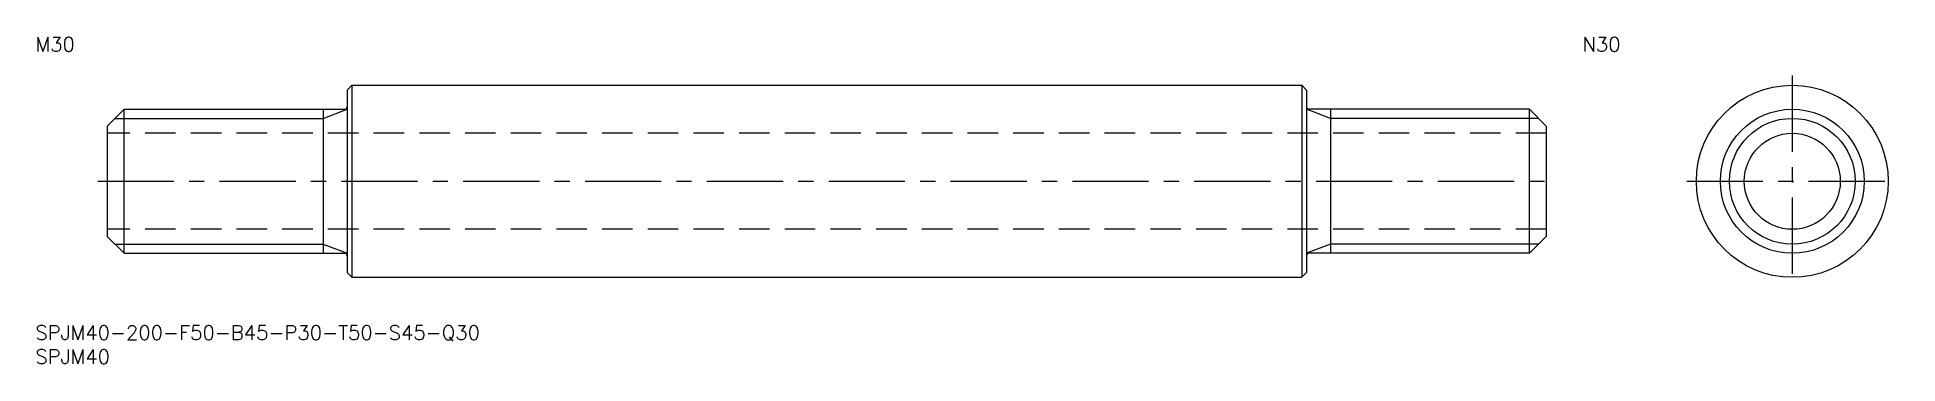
# Model space of a CAD drawing. Extents: x 0 to 388, y -8 to 60.
import ezdxf

# ---------------------------------------------------------------- set-up
doc = ezdxf.new("R2010")
doc.units = 0
doc.header["$LTSCALE"] = 0.5
doc.linetypes.add('CENTER', pattern=[50.8, 31.75, -6.35, 6.35, -6.35])
doc.linetypes.add('DASHED', pattern=[19.05, 12.7, -6.35])
for name, color, linetype in [('MSM_CENTER', 1, 'CENTER'), ('MSM_CONTINUOUS', 7, 'CONTINUOUS'), ('MSM_DASHED', 4, 'DASHED'), ('MSM_NARROW', 5, 'CONTINUOUS'), ('MSM_PART_NUMBER', 7, 'CONTINUOUS')]:
    doc.layers.add(name, color=color, linetype=linetype)
doc.styles.get("Standard").update_dxf_attribs({"font": 'txt.shx', "height": 1, "bigfont": 'bigfont.shx'})

# ---------------------------------------------------------------- blocks, each defined once
blk = doc.blocks.new('*U6')
at = {"layer": 'MSM_PART_NUMBER'}
blk.add_text('SPJM40-200-F50-B45-P30-T50-S45-Q30', height=3, dxfattribs=at).set_placement((0, -3))
blk = doc.blocks.new('*U7')
at = {"layer": 'MSM_PART_NUMBER'}
blk.add_text('SPJM40', height=3, dxfattribs=at).set_placement((0, -8))
blk = doc.blocks.new('*U8')
at = {"layer": 'MSM_PART_NUMBER'}
blk.add_text('M30', height=3, dxfattribs=at).set_placement((0, 57))
blk = doc.blocks.new('*U9')
at = {"layer": 'MSM_PART_NUMBER'}
blk.add_text('N30', height=3, dxfattribs=at).set_placement((322.5, 57))

msp = doc.modelspace()

# ---------------------------------------------------------------- linework, layer by layer
at = {"layer": 'MSM_CENTER'}
for p, q in [((366.28, 52), (366.28, 8)), ((13, 30), (317, 30)), ((344.28, 30), (388.28, 30))]:
    msp.add_line(p, q, dxfattribs=at)
at = {"layer": 'MSM_CONTINUOUS'}
for p, q in [((65, 49), (66, 50)), ((65, 49), (65, 11)), ((66, 50), (264, 50)), ((66, 50), (66, 10)), ((264, 50), (264, 10)), ((265, 49), (264, 50)), ((265, 49), (265, 11)), ((18.5, 45), (15, 41.5)), ((18.5, 45), (64.5, 45)), ((18.5, 15), (18.5, 45)), ((60, 45), (60, 15)), ((311.5, 45), (265.5, 45)), ((270, 45), (270, 15)), ((311.5, 45), (315, 41.5)), ((311.5, 15), (311.5, 45)), ((15, 41.5), (15, 18.5)), ((315, 41.5), (315, 18.5)), ((18.5, 15), (15, 18.5)), ((311.5, 15), (315, 18.5)), ((18.5, 15), (64.5, 15)), ((311.5, 15), (265.5, 15)), ((65, 11), (66, 10)), ((66, 10), (264, 10)), ((265, 11), (264, 10))]:
    msp.add_line(p, q, dxfattribs=at)
for radius in [20, 15, 10]:
    msp.add_circle((366.28, 30), radius, dxfattribs=at)
for centre, start, end in [((64.5, 45.5), 270, 0), ((265.5, 45.5), 180, 270), ((64.5, 14.5), 0, 90), ((265.5, 14.5), 90, 180)]:
    msp.add_arc(centre, 0.5, start, end, dxfattribs=at)
at = {"layer": 'MSM_DASHED'}
for p, q in [((315, 40), (15, 40)), ((315, 20), (15, 20))]:
    msp.add_line(p, q, dxfattribs=at)
at = {"layer": 'MSM_NARROW'}
for p, q in [((16.61, 43.11), (60, 43.11)), ((60, 43.11), (65, 45)), ((270, 43.11), (265, 45)), ((313.39, 43.11), (270, 43.11)), ((16.61, 16.89), (60, 16.89)), ((60, 16.89), (65, 15)), ((270, 16.89), (265, 15)), ((313.39, 16.89), (270, 16.89))]:
    msp.add_line(p, q, dxfattribs=at)
msp.add_circle((366.28, 30), 13.11, dxfattribs=at)

# ---------------------------------------------------------------- block references
at = {"layer": 'MSM_CONTINUOUS'}
for name in ['*U8', '*U9', '*U6', '*U7']:
    msp.add_blockref(name, (0, 0), dxfattribs=at)

doc.saveas('drawing.dxf')
